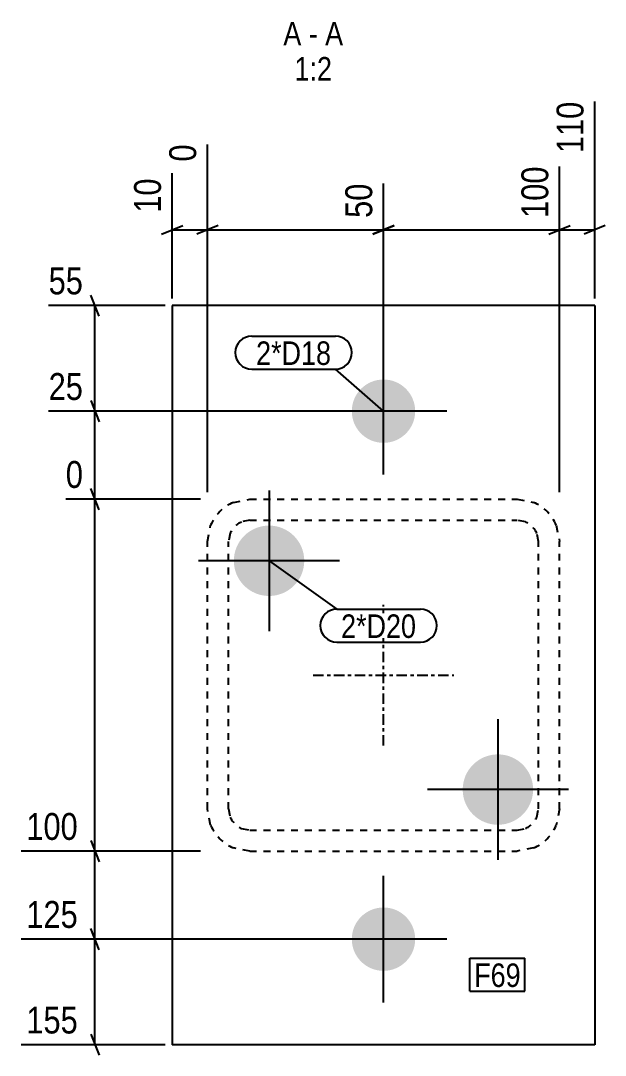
# Model space of a CAD drawing. Header units: millimetres. Extents: x -12 to 27782, y 5 to 703.
# Drawn here: x 11914 to 12080, y 4.8 to 298.7 of the extents above; entities that cross this region are included whole.
import ezdxf

# ---------------------------------------------------------------- set-up
doc = ezdxf.new("R2010")
doc.units = ezdxf.units.MM
doc.linetypes.add('DXK_LINE_DOT2', pattern=[3.9198, 1.9599, -1.9599])
doc.linetypes.add('DXK_LINE_DOT3', pattern=[5.9187, 2.979, -0.9799, 0.9799, -0.9799])
for name, color, linetype in [('MÅLSÆTNING', 7, 'Continuous'), ('STÅL', 7, 'Continuous'), ('TEKST', 7, 'Continuous')]:
    doc.layers.add(name, color=color, linetype=linetype)
doc.styles.add('Arial Narrow', font='ARIALN.TTF', dxfattribs={"height": 0.2})

msp = doc.modelspace()

# ---------------------------------------------------------------- hatches: boundary and pattern name
at = {"layer": 'STÅL', "linetype": 'Continuous'}
for points in [[(12017.02, 178.8, -1), (12017.02, 196.8, -1)], [(11994.52, 145.3, -1), (11974.52, 145.3, -1)], [(12059.52, 80.3, -1), (12039.52, 80.3, -1)], [(12017.02, 28.8, -1), (12017.02, 46.8, -1)]]:
    msp.add_hatch(color=96, dxfattribs=at).paths.add_polyline_path(points)

# ---------------------------------------------------------------- linework, layer by layer
at = {"layer": 'MÅLSÆTNING', "color": 7, "linetype": 'Continuous'}
for p, q in [((12077.02, 219.8), (12077.02, 275.74)), ((11967.02, 164.8), (11967.02, 263.59)), ((11967.02, 164.8), (11967.02, 263.59)), ((12067.02, 164.8), (12067.02, 257.34)), ((12067.02, 164.8), (12067.02, 257.34)), ((11957.02, 219.8), (11957.02, 255.38)), ((12017.02, 189.8), (12017.02, 252.47)), ((12017.02, 189.8), (12017.02, 252.47)), ((11954.02, 238.12), (11960.02, 240.52)), ((11957.02, 239.32), (11967.02, 239.32)), ((11970.02, 240.52), (11964.02, 238.12)), ((11970.02, 240.52), (11964.02, 238.12)), ((11967.02, 239.32), (12017.02, 239.32)), ((12020.02, 240.52), (12014.02, 238.12)), ((12014.02, 238.12), (12020.02, 240.52)), ((12017.02, 239.32), (12067.02, 239.32)), ((12064.02, 238.12), (12070.02, 240.52)), ((12064.02, 238.12), (12070.02, 240.52)), ((12067.02, 239.32), (12077.02, 239.32)), ((12080.02, 240.52), (12074.02, 238.12)), ((11936.27, 214.8), (11933.87, 220.8)), ((11955.02, 217.8), (11921.92, 217.8)), ((11935.07, 187.8), (11935.07, 217.8)), ((11933.87, 190.8), (11936.27, 184.8)), ((11933.87, 190.8), (11936.27, 184.8)), ((12015.02, 187.8), (11921.92, 187.8)), ((12015.02, 187.8), (11921.92, 187.8)), ((11935.07, 162.8), (11935.07, 187.8)), ((11936.27, 159.8), (11933.87, 165.8)), ((11936.27, 159.8), (11933.87, 165.8)), ((11965.02, 162.8), (11926.79, 162.8)), ((11965.02, 162.8), (11926.79, 162.8)), ((11935.07, 62.8), (11935.07, 162.8)), ((11933.87, 65.8), (11936.27, 59.8)), ((11933.87, 65.8), (11936.27, 59.8)), ((11965.02, 62.8), (11914.13, 62.8)), ((11965.02, 62.8), (11914.13, 62.8)), ((11935.07, 37.8), (11935.07, 62.8)), ((11936.27, 34.8), (11933.87, 40.8)), ((11936.27, 34.8), (11933.87, 40.8)), ((12015.02, 37.8), (11914.13, 37.8)), ((12015.02, 37.8), (11914.13, 37.8)), ((11935.07, 7.8), (11935.07, 37.8)), ((11933.87, 10.8), (11936.27, 4.8)), ((11955.02, 7.8), (11914.13, 7.8))]:
    msp.add_line(p, q, dxfattribs=at)
at = {"layer": 'STÅL', "color": 2, "linetype": 'Continuous'}
for p, q in [((12077.02, 217.8), (11957.02, 217.8)), ((11957.02, 217.8), (11957.02, 7.8)), ((12077.02, 217.8), (12077.02, 7.8)), ((12077.02, 7.8), (11957.02, 7.8))]:
    msp.add_line(p, q, dxfattribs=at)
at = {"layer": 'STÅL', "color": 96, "linetype": 'Continuous'}
for p, q in [((12017.02, 169.8), (12017.02, 205.8)), ((12035.02, 187.8), (11999.02, 187.8)), ((11984.52, 165.3), (11984.52, 125.3)), ((12004.52, 145.3), (11964.52, 145.3)), ((12049.52, 100.3), (12049.52, 60.3)), ((12069.52, 80.3), (12029.52, 80.3)), ((12017.02, 19.8), (12017.02, 55.8)), ((12035.02, 37.8), (11999.02, 37.8))]:
    msp.add_line(p, q, dxfattribs=at)
at = {"layer": 'STÅL', "color": 7, "linetype": 'DXK_LINE_DOT2'}
for p, q in [((11974.42, 161.89), (11979.02, 162.8)), ((11979.02, 162.8), (12055.02, 162.8)), ((12055.02, 162.8), (12059.61, 161.89)), ((11979.02, 156.8), (11976.72, 156.34)), ((11979.02, 156.8), (12055.02, 156.8)), ((12057.31, 156.34), (12055.02, 156.8)), ((11967.02, 150.8), (11967.93, 155.39)), ((11973.47, 153.1), (11973.02, 150.8)), ((12061.02, 150.8), (12060.56, 153.1)), ((12066.1, 155.39), (12067.02, 150.8)), ((11967.02, 74.8), (11967.02, 150.8)), ((11973.02, 74.8), (11973.02, 150.8)), ((12061.02, 74.8), (12061.02, 150.8)), ((12067.02, 74.8), (12067.02, 150.8)), ((11967.93, 70.21), (11967.02, 74.8)), ((11973.02, 74.8), (11973.47, 72.5)), ((12060.56, 72.5), (12061.02, 74.8)), ((12067.02, 74.8), (12066.1, 70.21)), ((11976.72, 69.26), (11979.02, 68.8)), ((11979.02, 68.8), (12055.02, 68.8)), ((12055.02, 68.8), (12057.31, 69.26)), ((11979.02, 62.8), (11974.42, 63.71)), ((11979.02, 62.8), (12055.02, 62.8)), ((12059.61, 63.71), (12055.02, 62.8))]:
    msp.add_line(p, q, dxfattribs=at)
at = {"layer": 'STÅL', "color": 7, "linetype": 'DXK_LINE_DOT3'}
for p, q in [((12017.02, 92.8), (12017.02, 132.8)), ((11997.02, 112.8), (12037.02, 112.8))]:
    msp.add_line(p, q, dxfattribs=at)
at = {"layer": 'STÅL', "color": 7, "linetype": 'DXK_LINE_DOT2'}
for centre, radius, start, end in [((11979.02, 150.8), 12, 112.5, 157.5), ((12055.02, 150.8), 12, 22.5, 67.5), ((11979.02, 150.8), 6, 112.5, 157.5), ((12055.02, 150.8), 6, 22.5, 67.5), ((11979.02, 74.8), 6, 202.5, 247.5), ((12055.02, 74.8), 6, 292.5, 337.5), ((11979.02, 74.8), 12, 202.5, 247.5), ((12055.02, 74.8), 12, 292.5, 337.5)]:
    msp.add_arc(centre, radius, start, end, dxfattribs=at)

# ---------------------------------------------------------------- wipeouts: each hides what was drawn before it
at = {"color": 0, "linetype": 'Continuous'}
for points, layer in [([(12075.42, 277.34), (12064.22, 277.34), (12064.22, 259.52), (12075.42, 259.52)], 'MÅLSÆTNING'), ([(11965.42, 265.19), (11954.22, 265.19), (11954.22, 257.12), (11965.42, 257.12)], 'MÅLSÆTNING'), ([(11955.42, 255.53), (11944.22, 255.53), (11944.22, 242.58), (11955.42, 242.58)], 'MÅLSÆTNING'), ([(11931.81, 64.4), (11931.81, 75.6), (11913.99, 75.6), (11913.99, 64.4)], 'MÅLSÆTNING'), ([(11931.81, 39.4), (11931.81, 50.6), (11913.99, 50.6), (11913.99, 39.4)], 'MÅLSÆTNING'), ([(11931.81, 9.4), (11931.81, 20.6), (11913.99, 20.6), (11913.99, 9.4)], 'MÅLSÆTNING'), ([(11993.7, 291.74), (11993.7, 298.74), (11988.58, 298.74), (11988.58, 291.74)], 'TEKST'), ([(11998.35, 291.74), (11998.35, 298.74), (11995.8, 298.74), (11995.8, 291.74)], 'TEKST'), ([(12005.56, 291.74), (12005.56, 298.74), (12000.45, 298.74), (12000.45, 291.74)], 'TEKST'), ([(12002.4, 281.74), (12002.4, 288.74), (11991.74, 288.74), (11991.74, 281.74)], 'TEKST')]:
    msp.add_wipeout(points, dxfattribs=at).dxf.layer = layer
at = {"color": 0}
for points in [[(12002.16, 200.94), (12002.16, 207.94), (11980.84, 207.94), (11980.84, 200.94)], [(12055.99, 24.21), (12055.99, 31.21), (12042.78, 31.21), (12042.78, 24.21)]]:
    msp.add_wipeout(points, dxfattribs=at).dxf.layer = 'TEKST'

# ---------------------------------------------------------------- next in the draw order: texts
at = {"layer": 'MÅLSÆTNING', "color": 3, "linetype": 'Continuous', "style": 'Arial Narrow'}
for s, height, p in [('110', 7.635, (12073.82, 261.12)), ('0', 7.64, (11963.82, 258.72)), ('10', 7.635, (11953.82, 244.18))]:
    msp.add_text(s, height=height, rotation=90.0002, dxfattribs=at).set_placement(p)
for s, p in [('100', (11915.59, 66)), ('125', (11915.59, 41)), ('155', (11915.59, 11))]:
    msp.add_text(s, height=7.635, dxfattribs=at).set_placement(p)
at = {"layer": 'TEKST', "color": 3, "linetype": 'Continuous', "style": 'Arial Narrow'}
for s, height, p in [('A', 6.68, (11988.58, 291.74)), ('A', 6.68, (12000.45, 291.74)), ('-', 6.68, (11995.8, 291.74)), ('1:2', 6.681, (11991.74, 281.74))]:
    msp.add_text(s, height=height, dxfattribs=at).set_placement(p)

# ---------------------------------------------------------------- next in the draw order: wipeouts: each hides what was drawn before it
at = {"color": 0, "linetype": 'Continuous'}
for points in [[(12065.42, 258.94), (12054.22, 258.94), (12054.22, 241.12), (12065.42, 241.12)], [(12015.42, 254.07), (12004.22, 254.07), (12004.22, 241.12), (12015.42, 241.12)], [(11933.27, 219.4), (11933.27, 230.6), (11920.32, 230.6), (11920.32, 219.4)], [(11933.27, 189.4), (11933.27, 200.6), (11920.32, 200.6), (11920.32, 189.4)], [(11933.27, 164.4), (11933.27, 175.6), (11925.19, 175.6), (11925.19, 164.4)]]:
    msp.add_wipeout(points, dxfattribs=at).dxf.layer = 'MÅLSÆTNING'
at = {"color": 0}
for points in [[(12002.16, 200.94), (12002.16, 207.94), (11980.84, 207.94), (11980.84, 200.94)], [(12026.29, 123.38), (12026.29, 130.38), (12004.98, 130.38), (12004.98, 123.38)], [(12055.99, 24.21), (12055.99, 31.21), (12042.78, 31.21), (12042.78, 24.21)]]:
    msp.add_wipeout(points, dxfattribs=at).dxf.layer = 'TEKST'

# ---------------------------------------------------------------- next in the draw order: linework, layer by layer
at = {"layer": 'TEKST', "color": 7, "linetype": 'Continuous'}
for p, q in [((11979.64, 209.14), (12003.36, 209.14)), ((11979.64, 199.74), (12003.36, 199.74)), ((12017.02, 187.8), (12003.36, 199.74)), ((12041.58, 32.41), (12057.19, 32.41)), ((12041.58, 23.01), (12041.58, 32.41)), ((12057.19, 23.01), (12057.19, 32.41)), ((12041.58, 23.01), (12057.19, 23.01))]:
    msp.add_line(p, q, dxfattribs=at)
for centre, start, end in [((11979.64, 204.44), 90, 270), ((12003.36, 204.44), 270, 90)]:
    msp.add_arc(centre, 4.7, start, end, dxfattribs=at)

# ---------------------------------------------------------------- next in the draw order: texts
at = {"layer": 'MÅLSÆTNING', "color": 3, "linetype": 'Continuous', "style": 'Arial Narrow'}
for s, p in [('100', (12063.82, 242.72)), ('50', (12013.82, 242.72))]:
    msp.add_text(s, height=7.635, rotation=90.0002, dxfattribs=at).set_placement(p)
for s, height, p in [('55', 7.635, (11921.92, 221)), ('25', 7.635, (11921.92, 191)), ('0', 7.64, (11926.79, 166))]:
    msp.add_text(s, height=height, dxfattribs=at).set_placement(p)
at = {"layer": 'TEKST', "color": 3, "style": 'Arial Narrow'}
for s, p in [('2*D18', (11980.84, 200.94)), ('F69', (12042.78, 24.21))]:
    msp.add_text(s, height=6.681, dxfattribs=at).set_placement(p)

# ---------------------------------------------------------------- next in the draw order: wipeouts: each hides what was drawn before it
at = {"color": 0}
msp.add_wipeout([(12026.29, 123.38), (12026.29, 130.38), (12004.98, 130.38), (12004.98, 123.38)], dxfattribs=at).dxf.layer = 'TEKST'

# ---------------------------------------------------------------- next in the draw order: linework, layer by layer
at = {"layer": 'TEKST', "color": 7, "linetype": 'Continuous'}
for p, q in [((11984.52, 145.3), (12003.78, 131.58)), ((12003.78, 131.58), (12027.49, 131.58)), ((12003.78, 122.18), (12027.49, 122.18))]:
    msp.add_line(p, q, dxfattribs=at)
for centre, start, end in [((12003.78, 126.88), 90, 270), ((12027.49, 126.88), 270, 90)]:
    msp.add_arc(centre, 4.7, start, end, dxfattribs=at)

# ---------------------------------------------------------------- next in the draw order: texts
at = {"layer": 'TEKST', "color": 3, "style": 'Arial Narrow'}
msp.add_text('2*D20', height=6.681, dxfattribs=at).set_placement((12004.98, 123.38))

doc.saveas('drawing.dxf')
